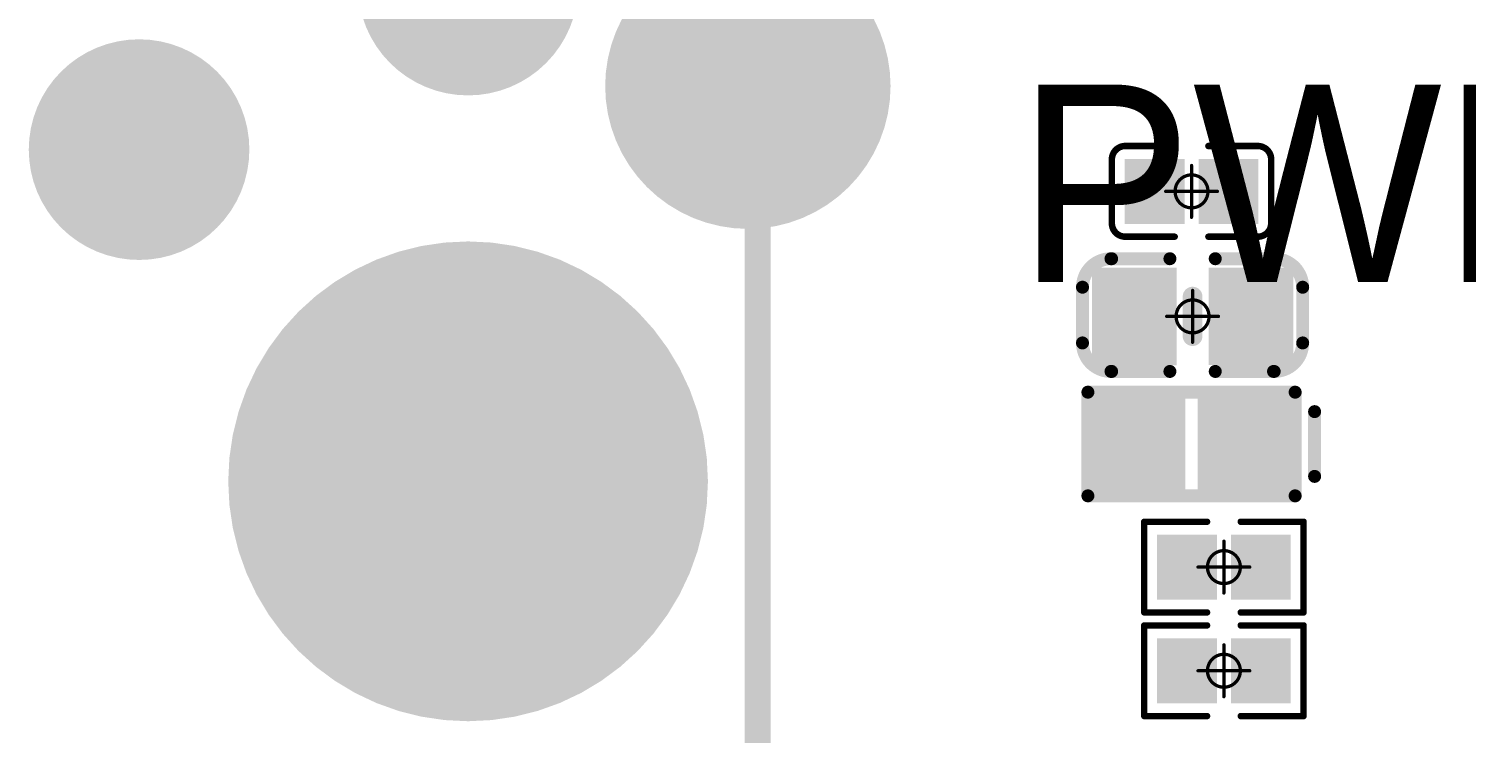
# Model space of a CAD drawing. Header units: millimetres. Extents: x 19.13 to 23.12, y 5.07 to 8.34.
# Drawn here: x 22.3446 to 22.7815, y 5.4447 to 5.6587 of the extents above; entities that cross this region are included whole.
import ezdxf

# ---------------------------------------------------------------- set-up
doc = ezdxf.new("R2010")
doc.units = ezdxf.units.MM
doc.header["$MEASUREMENT"] = 0
for name, color, linetype in [('BottomLayer', 5, 'Continuous'), ('BottomOverlay', 54, 'Continuous'), ('BottomPaste', 16, 'Continuous'), ('BottomSolder', 6, 'Continuous'), ('Mechanical15', 56, 'Continuous'), ('MidLayer1', 16, 'Continuous'), ('MidLayer2', 76, 'Continuous'), ('MidLayer3', 90, 'Continuous'), ('MidLayer4', 156, 'Continuous'), ('MultiLayer', 9, 'Continuous'), ('TopLayer', 1, 'Continuous'), ('TopOverlay', 2, 'Continuous'), ('TopSolder', 216, 'Continuous')]:
    doc.layers.add(name, color=color, linetype=linetype)

# ---------------------------------------------------------------- blocks, each defined once
blk = doc.blocks.new('RJ45____POE_33')
at = {"layer": 'BottomLayer'}
for points, const_width in [([(0.21024, -0.27, 1), (0.23976, -0.27, 1)], 0.02953), ([(0.29035, -0.30071, 1), (0.32972, -0.30071, 1)], 0.03937), ([(0.11024, -0.32, 1), (0.13976, -0.32, 1)], 0.02953), ([(0.19055, -0.42079, 1), (0.25945, -0.42079, 1)], 0.0689)]:
    blk.add_lwpolyline(points, format="xyb", close=True, dxfattribs=dict(at, const_width=const_width))
at = {"layer": 'BottomSolder'}
for points, const_width in [([(0.20824, -0.27, 1), (0.24176, -0.27, 1)], 0.03353), ([(0.28835, -0.30071, 1), (0.33172, -0.30071, 1)], 0.04337), ([(0.10824, -0.32, 1), (0.14176, -0.32, 1)], 0.03353), ([(0.18855, -0.42079, 1), (0.26145, -0.42079, 1)], 0.0729)]:
    blk.add_lwpolyline(points, format="xyb", close=True, dxfattribs=dict(at, const_width=const_width))
at = {"layer": 'MidLayer1'}
for points, const_width in [([(0.21024, -0.27, 1), (0.23976, -0.27, 1)], 0.02953), ([(0.29035, -0.30071, 1), (0.32972, -0.30071, 1)], 0.03937), ([(0.11024, -0.32, 1), (0.13976, -0.32, 1)], 0.02953), ([(0.19055, -0.42079, 1), (0.25945, -0.42079, 1)], 0.0689)]:
    blk.add_lwpolyline(points, format="xyb", close=True, dxfattribs=dict(at, const_width=const_width))
at = {"layer": 'MidLayer2'}
for points, const_width in [([(0.21024, -0.27, 1), (0.23976, -0.27, 1)], 0.02953), ([(0.29035, -0.30071, 1), (0.32972, -0.30071, 1)], 0.03937), ([(0.11024, -0.32, 1), (0.13976, -0.32, 1)], 0.02953), ([(0.19055, -0.42079, 1), (0.25945, -0.42079, 1)], 0.0689)]:
    blk.add_lwpolyline(points, format="xyb", close=True, dxfattribs=dict(at, const_width=const_width))
at = {"layer": 'MidLayer3'}
for points, const_width in [([(0.21024, -0.27, 1), (0.23976, -0.27, 1)], 0.02953), ([(0.29035, -0.30071, 1), (0.32972, -0.30071, 1)], 0.03937), ([(0.11024, -0.32, 1), (0.13976, -0.32, 1)], 0.02953), ([(0.19055, -0.42079, 1), (0.25945, -0.42079, 1)], 0.0689)]:
    blk.add_lwpolyline(points, format="xyb", close=True, dxfattribs=dict(at, const_width=const_width))
at = {"layer": 'MidLayer4'}
for points, const_width in [([(0.21024, -0.27, 1), (0.23976, -0.27, 1)], 0.02953), ([(0.29035, -0.30071, 1), (0.32972, -0.30071, 1)], 0.03937), ([(0.11024, -0.32, 1), (0.13976, -0.32, 1)], 0.02953), ([(0.19055, -0.42079, 1), (0.25945, -0.42079, 1)], 0.0689)]:
    blk.add_lwpolyline(points, format="xyb", close=True, dxfattribs=dict(at, const_width=const_width))
at = {"layer": 'MultiLayer'}
for points, const_width in [([(0.21024, -0.27, 1), (0.23976, -0.27, 1)], 0.02953), ([(0.29035, -0.30071, 1), (0.32972, -0.30071, 1)], 0.03937), ([(0.11024, -0.32, 1), (0.13976, -0.32, 1)], 0.02953), ([(0.19055, -0.42079, 1), (0.25945, -0.42079, 1)], 0.0689)]:
    blk.add_lwpolyline(points, format="xyb", close=True, dxfattribs=dict(at, const_width=const_width))
at = {"layer": 'TopLayer'}
for points, const_width in [([(0.21024, -0.27, 1), (0.23976, -0.27, 1)], 0.02953), ([(0.29035, -0.30071, 1), (0.32972, -0.30071, 1)], 0.03937), ([(0.11024, -0.32, 1), (0.13976, -0.32, 1)], 0.02953), ([(0.19055, -0.42079, 1), (0.25945, -0.42079, 1)], 0.0689)]:
    blk.add_lwpolyline(points, format="xyb", close=True, dxfattribs=dict(at, const_width=const_width))
at = {"layer": 'TopOverlay', "const_width": 0.00787}
blk.add_lwpolyline([(0.313, -0.54447), (0.313, -0.02459)], dxfattribs=at)
at = {"layer": 'TopSolder'}
for points, const_width in [([(0.20824, -0.27, 1), (0.24176, -0.27, 1)], 0.03353), ([(0.28835, -0.30071, 1), (0.33172, -0.30071, 1)], 0.04337), ([(0.10824, -0.32, 1), (0.14176, -0.32, 1)], 0.03353), ([(0.18855, -0.42079, 1), (0.26145, -0.42079, 1)], 0.0729)]:
    blk.add_lwpolyline(points, format="xyb", close=True, dxfattribs=dict(at, const_width=const_width))
blk = doc.blocks.new('C0201_B_193')
at = {"layer": 'BottomLayer'}
for points in [[(-0.01831, -0.00787), (-0.00413, -0.00787), (-0.01831, 0.00787), (-0.00413, 0.00787)], [(0.00413, -0.00787), (0.01831, -0.00787), (0.00413, 0.00787), (0.01831, 0.00787)]]:
    blk.add_solid(points, dxfattribs=at)
at = {"layer": 'BottomOverlay', "const_width": 0.00197}
for points in [[(-0.02421, 0.0097, -0.414214), (-0.02013, 0.01378)], [(0.02013, 0.01378, -0.414214), (0.02421, 0.0097)], [(-0.02013, -0.01378, -0.414214), (-0.02421, -0.0097)], [(0.02421, -0.0097, -0.414214), (0.02013, -0.01378)]]:
    blk.add_lwpolyline(points, format="xyb", dxfattribs=at)
for points in [[(-0.00512, 0.01378), (-0.02013, 0.01378)], [(0.02013, 0.01378), (0.00512, 0.01378)], [(-0.02421, 0.0097), (-0.02421, -0.0097)], [(0.02421, 0.0097), (0.02421, -0.0097)], [(-0.00512, -0.01378), (-0.02013, -0.01378)], [(0.02013, -0.01378), (0.00512, -0.01378)]]:
    blk.add_lwpolyline(points, dxfattribs=at)
at = {"layer": 'BottomOverlay', "const_width": 0.000984}
for points in [[(-0.02062, 0.01378, 1), (-0.01964, 0.01378, 1)], [(-0.02062, 0.01378, 1), (-0.01964, 0.01378, 1)], [(-0.00561, 0.01378, 1), (-0.00463, 0.01378, 1)], [(0.00463, 0.01378, 1), (0.00561, 0.01378, 1)], [(0.01964, 0.01378, 1), (0.02062, 0.01378, 1)], [(0.01964, 0.01378, 1), (0.02062, 0.01378, 1)], [(-0.0247, 0.0097, 1), (-0.02372, 0.0097, 1)], [(-0.0247, 0.0097, 1), (-0.02372, 0.0097, 1)], [(0.02372, 0.0097, 1), (0.0247, 0.0097, 1)], [(0.02372, 0.0097, 1), (0.0247, 0.0097, 1)], [(-0.0247, -0.0097, 1), (-0.02372, -0.0097, 1)], [(-0.0247, -0.0097, 1), (-0.02372, -0.0097, 1)], [(0.02372, -0.0097, 1), (0.0247, -0.0097, 1)], [(0.02372, -0.0097, 1), (0.0247, -0.0097, 1)], [(-0.02062, -0.01378, 1), (-0.01964, -0.01378, 1)], [(-0.02062, -0.01378, 1), (-0.01964, -0.01378, 1)], [(-0.00561, -0.01378, 1), (-0.00463, -0.01378, 1)], [(0.00463, -0.01378, 1), (0.00561, -0.01378, 1)], [(0.01964, -0.01378, 1), (0.02062, -0.01378, 1)], [(0.01964, -0.01378, 1), (0.02062, -0.01378, 1)]]:
    blk.add_lwpolyline(points, format="xyb", close=True, dxfattribs=at)
at = {"layer": 'BottomPaste'}
for points in [[(-0.01831, -0.00787), (-0.00413, -0.00787), (-0.01831, 0.00787), (-0.00413, 0.00787)], [(0.00413, -0.00787), (0.01831, -0.00787), (0.00413, 0.00787), (0.01831, 0.00787)]]:
    blk.add_solid(points, dxfattribs=at)
at = {"layer": 'BottomSolder'}
for points in [[(-0.02031, -0.00987), (-0.00213, -0.00987), (-0.02031, 0.00987), (-0.00213, 0.00987)], [(0.00213, -0.00987), (0.02031, -0.00987), (0.00213, 0.00987), (0.02031, 0.00987)]]:
    blk.add_solid(points, dxfattribs=at)
at = {"layer": 'Mechanical15'}
for points, const_width in [([(0.005, 0, 1), (-0.005, 0, 1)], 0.001), ([(-0.00025, 0.00787, 1), (0.00025, 0.00787, 1)], 0.0005), ([(-0.00812, 0, 1), (-0.00762, 0, 1)], 0.0005), ([(-0.00525, 0, 1), (-0.00475, 0, 1)], 0.0005), ([(0.00475, 0, 1), (0.00525, 0, 1)], 0.0005), ([(0.00762, 0, 1), (0.00812, 0, 1)], 0.0005), ([(-0.00025, -0.00787, 1), (0.00025, -0.00787, 1)], 0.0005)]:
    blk.add_lwpolyline(points, format="xyb", close=True, dxfattribs=dict(at, const_width=const_width))
at = {"layer": 'Mechanical15', "const_width": 0.001}
for points in [[(0, 0.00787), (0, -0.00787)], [(0.00787, 0), (-0.00787, 0)]]:
    blk.add_lwpolyline(points, dxfattribs=at)
blk = doc.blocks.new('C0402_B_196')
at = {"layer": 'BottomLayer'}
for points in [[(-0.02657, -0.01083), (-0.00886, -0.01083), (-0.02657, 0.01082), (-0.00886, 0.01082)], [(0.00886, -0.01083), (0.02657, -0.01083), (0.00886, 0.01083), (0.02657, 0.01083)]]:
    blk.add_solid(points, dxfattribs=at)
at = {"layer": 'BottomOverlay', "const_width": 0.00394}
for points in [[(-0.03346, 0.00807, -0.414214), (-0.0248, 0.01673)], [(0.0248, 0.01673, -0.414214), (0.03346, 0.00807)], [(-0.0248, -0.01752, -0.414214), (-0.03346, -0.00886)], [(0.03346, -0.00886, -0.414214), (0.0248, -0.01752)]]:
    blk.add_lwpolyline(points, format="xyb", dxfattribs=at)
at = {"layer": 'BottomOverlay'}
for points, const_width in [([(-0.02578, 0.01673, 1), (-0.02382, 0.01673, 1)], 0.00197), ([(-0.02559, 0.01673, 1), (-0.02362, 0.01673, 1)], 0.00197), ([(-0.00787, 0.01673, 1), (-0.0059, 0.01673, 1)], 0.00197), ([(0.00591, 0.01673, 1), (0.00787, 0.01673, 1)], 0.00197), ([(0.02362, 0.01673, 1), (0.02559, 0.01673, 1)], 0.00197), ([(0.02382, 0.01673, 1), (0.02579, 0.01673, 1)], 0.00197), ([(-0.03445, 0.00807, 1), (-0.03248, 0.00807, 1)], 0.00197), ([(-0.03445, 0.00807, 1), (-0.03248, 0.00807, 1)], 0.00197), ([(-0.0015, 0.006, 1), (0.0015, 0.006, 1)], 0.003), ([(0.03248, 0.00807, 1), (0.03445, 0.00807, 1)], 0.00197), ([(0.03248, 0.00807, 1), (0.03445, 0.00807, 1)], 0.00197), ([(-0.0015, -0.006, 1), (0.0015, -0.006, 1)], 0.003), ([(-0.03445, -0.00886, 1), (-0.03248, -0.00886, 1)], 0.00197), ([(-0.03445, -0.00886, 1), (-0.03248, -0.00886, 1)], 0.00197), ([(0.03248, -0.00886, 1), (0.03445, -0.00886, 1)], 0.00197), ([(0.03248, -0.00886, 1), (0.03445, -0.00886, 1)], 0.00197), ([(-0.02578, -0.01752, 1), (-0.02382, -0.01752, 1)], 0.00197), ([(-0.02559, -0.01752, 1), (-0.02362, -0.01752, 1)], 0.00197), ([(-0.00787, -0.01752, 1), (-0.0059, -0.01752, 1)], 0.00197), ([(0.00591, -0.01752, 1), (0.00787, -0.01752, 1)], 0.00197), ([(0.02362, -0.01752, 1), (0.02559, -0.01752, 1)], 0.00197), ([(0.02382, -0.01752, 1), (0.02579, -0.01752, 1)], 0.00197)]:
    blk.add_lwpolyline(points, format="xyb", close=True, dxfattribs=dict(at, const_width=const_width))
for points, const_width in [([(-0.00689, 0.01673), (-0.0246, 0.01673)], 0.00394), ([(0.02461, 0.01673), (0.00689, 0.01673)], 0.00394), ([(-0.03346, 0.00807), (-0.03346, -0.00886)], 0.00394), ([(0, 0.006), (0, -0.006)], 0.006), ([(0.03346, 0.00807), (0.03346, -0.00886)], 0.00394), ([(-0.00689, -0.01752), (-0.0246, -0.01752)], 0.00394), ([(0.02461, -0.01752), (0.00689, -0.01752)], 0.00394)]:
    blk.add_lwpolyline(points, dxfattribs=dict(at, const_width=const_width))
at = {"layer": 'BottomPaste'}
for points in [[(-0.02657, -0.01083), (-0.00886, -0.01083), (-0.02657, 0.01082), (-0.00886, 0.01082)], [(0.00886, -0.01083), (0.02657, -0.01083), (0.00886, 0.01083), (0.02657, 0.01083)]]:
    blk.add_solid(points, dxfattribs=at)
at = {"layer": 'BottomSolder'}
for points in [[(-0.03057, -0.01483), (-0.00486, -0.01483), (-0.03057, 0.01482), (-0.00486, 0.01482)], [(0.00486, -0.01483), (0.03057, -0.01483), (0.00486, 0.01483), (0.03057, 0.01483)]]:
    blk.add_solid(points, dxfattribs=at)
at = {"layer": 'Mechanical15'}
for points, const_width in [([(0.005, 0, 1), (-0.005, 0, 1)], 0.001), ([(-0.00025, 0.00787, 1), (0.00025, 0.00787, 1)], 0.0005), ([(-0.00812, 0, 1), (-0.00762, 0, 1)], 0.0005), ([(-0.00525, 0, 1), (-0.00475, 0, 1)], 0.0005), ([(0.00475, 0, 1), (0.00525, 0, 1)], 0.0005), ([(0.00763, 0, 1), (0.00813, 0, 1)], 0.0005), ([(-0.00025, -0.00788, 1), (0.00025, -0.00788, 1)], 0.0005)]:
    blk.add_lwpolyline(points, format="xyb", close=True, dxfattribs=dict(at, const_width=const_width))
at = {"layer": 'Mechanical15', "const_width": 0.001}
for points in [[(0, 0.00787), (0, -0.00788)], [(0.00788, 0), (-0.00787, 0)]]:
    blk.add_lwpolyline(points, dxfattribs=at)
blk = doc.blocks.new('ESD0402_B_277')
at = {"layer": 'BottomLayer'}
for points in [[(-0.00591, -0.01181), (-0.00591, 0.01181), (-0.02756, -0.01181), (-0.02756, 0.01181)], [(0.02756, -0.01181), (0.02756, 0.01181), (0.00591, -0.01181), (0.00591, 0.01181)]]:
    blk.add_solid(points, dxfattribs=at)
at = {"layer": 'BottomOverlay', "const_width": 0.00394}
for points in [[(-0.0315, -0.01575), (-0.0315, 0.01575)], [(-0.0315, 0.01575), (0.0315, 0.01575)], [(0.0315, -0.01575), (0.0315, 0.01575)], [(0.0374, -0.00984), (0.0374, 0.00984)], [(-0.0315, -0.01575), (0.0315, -0.01575)]]:
    blk.add_lwpolyline(points, dxfattribs=at)
at = {"layer": 'BottomOverlay', "const_width": 0.00197}
for points in [[(-0.03248, 0.01575, 1), (-0.03051, 0.01575, 1)], [(-0.03248, 0.01575, 1), (-0.03051, 0.01575, 1)], [(0.03051, 0.01575, 1), (0.03248, 0.01575, 1)], [(0.03051, 0.01575, 1), (0.03248, 0.01575, 1)], [(0.03642, 0.00984, 1), (0.03839, 0.00984, 1)], [(0.03642, -0.00984, 1), (0.03839, -0.00984, 1)], [(-0.03248, -0.01575, 1), (-0.03051, -0.01575, 1)], [(-0.03248, -0.01575, 1), (-0.03051, -0.01575, 1)], [(0.03051, -0.01575, 1), (0.03248, -0.01575, 1)], [(0.03051, -0.01575, 1), (0.03248, -0.01575, 1)]]:
    blk.add_lwpolyline(points, format="xyb", close=True, dxfattribs=at)
at = {"layer": 'BottomPaste'}
for points in [[(-0.00591, -0.01181), (-0.00591, 0.01181), (-0.02756, -0.01181), (-0.02756, 0.01181)], [(0.02756, -0.01181), (0.02756, 0.01181), (0.00591, -0.01181), (0.00591, 0.01181)]]:
    blk.add_solid(points, dxfattribs=at)
at = {"layer": 'BottomSolder'}
for points in [[(-0.00191, -0.01581), (-0.00191, 0.01581), (-0.03156, -0.01581), (-0.03156, 0.01581)], [(0.03156, -0.01581), (0.03156, 0.01581), (0.00191, -0.01581), (0.00191, 0.01581)]]:
    blk.add_solid(points, dxfattribs=at)
blk = doc.blocks.new('R0201_B_382')
at = {"layer": 'BottomLayer'}
for points in [[(-0.01831, -0.00787), (-0.00413, -0.00787), (-0.01831, 0.00787), (-0.00413, 0.00787)], [(0.00413, -0.00787), (0.01831, -0.00787), (0.00413, 0.00787), (0.01831, 0.00787)]]:
    blk.add_solid(points, dxfattribs=at)
at = {"layer": 'BottomOverlay', "const_width": 0.00197}
for points in [[(-0.02421, 0.01378), (-0.02421, -0.01378)], [(-0.00512, 0.01378), (-0.02421, 0.01378)], [(0.02421, 0.01378), (0.00512, 0.01378)], [(0.02421, 0.01378), (0.02421, -0.01378)], [(-0.00512, -0.01378), (-0.02421, -0.01378)], [(0.02421, -0.01378), (0.00512, -0.01378)]]:
    blk.add_lwpolyline(points, dxfattribs=at)
at = {"layer": 'BottomOverlay', "const_width": 0.000984}
for points in [[(-0.0247, 0.01378, 1), (-0.02372, 0.01378, 1)], [(-0.0247, 0.01378, 1), (-0.02372, 0.01378, 1)], [(-0.00561, 0.01378, 1), (-0.00463, 0.01378, 1)], [(0.00463, 0.01378, 1), (0.00561, 0.01378, 1)], [(0.02372, 0.01378, 1), (0.0247, 0.01378, 1)], [(0.02372, 0.01378, 1), (0.0247, 0.01378, 1)], [(-0.0247, -0.01378, 1), (-0.02372, -0.01378, 1)], [(-0.0247, -0.01378, 1), (-0.02372, -0.01378, 1)], [(-0.00561, -0.01378, 1), (-0.00463, -0.01378, 1)], [(0.00463, -0.01378, 1), (0.00561, -0.01378, 1)], [(0.02372, -0.01378, 1), (0.0247, -0.01378, 1)], [(0.02372, -0.01378, 1), (0.0247, -0.01378, 1)]]:
    blk.add_lwpolyline(points, format="xyb", close=True, dxfattribs=at)
at = {"layer": 'BottomPaste'}
for points in [[(-0.01831, -0.00787), (-0.00413, -0.00787), (-0.01831, 0.00787), (-0.00413, 0.00787)], [(0.00413, -0.00787), (0.01831, -0.00787), (0.00413, 0.00787), (0.01831, 0.00787)]]:
    blk.add_solid(points, dxfattribs=at)
at = {"layer": 'BottomSolder'}
for points in [[(-0.02031, -0.00987), (-0.00213, -0.00987), (-0.02031, 0.00987), (-0.00213, 0.00987)], [(0.00213, -0.00987), (0.02031, -0.00987), (0.00213, 0.00987), (0.02031, 0.00987)]]:
    blk.add_solid(points, dxfattribs=at)
at = {"layer": 'Mechanical15'}
for points, const_width in [([(0.005, 0, 1), (-0.005, 0, 1)], 0.001), ([(-0.00025, 0.00787, 1), (0.00025, 0.00787, 1)], 0.0005), ([(-0.00812, 0, 1), (-0.00762, 0, 1)], 0.0005), ([(-0.00525, 0, 1), (-0.00475, 0, 1)], 0.0005), ([(0.00475, 0, 1), (0.00525, 0, 1)], 0.0005), ([(0.00762, 0, 1), (0.00812, 0, 1)], 0.0005), ([(-0.00025, -0.00787, 1), (0.00025, -0.00787, 1)], 0.0005)]:
    blk.add_lwpolyline(points, format="xyb", close=True, dxfattribs=dict(at, const_width=const_width))
at = {"layer": 'Mechanical15', "const_width": 0.001}
for points in [[(0, 0.00787), (0, -0.00787)], [(0.00787, 0), (-0.00787, 0)]]:
    blk.add_lwpolyline(points, dxfattribs=at)
blk = doc.blocks.new('R0201_B_392')
at = {"layer": 'BottomLayer'}
for points in [[(-0.01831, -0.00787), (-0.00413, -0.00787), (-0.01831, 0.00787), (-0.00413, 0.00787)], [(0.00413, -0.00787), (0.01831, -0.00787), (0.00413, 0.00787), (0.01831, 0.00787)]]:
    blk.add_solid(points, dxfattribs=at)
at = {"layer": 'BottomOverlay', "const_width": 0.00197}
for points in [[(-0.02421, 0.01378), (-0.02421, -0.01378)], [(-0.00512, 0.01378), (-0.02421, 0.01378)], [(0.02421, 0.01378), (0.00512, 0.01378)], [(0.02421, 0.01378), (0.02421, -0.01378)], [(-0.00512, -0.01378), (-0.02421, -0.01378)], [(0.02421, -0.01378), (0.00512, -0.01378)]]:
    blk.add_lwpolyline(points, dxfattribs=at)
at = {"layer": 'BottomOverlay', "const_width": 0.000984}
for points in [[(-0.0247, 0.01378, 1), (-0.02372, 0.01378, 1)], [(-0.0247, 0.01378, 1), (-0.02372, 0.01378, 1)], [(-0.00561, 0.01378, 1), (-0.00463, 0.01378, 1)], [(0.00463, 0.01378, 1), (0.00561, 0.01378, 1)], [(0.02372, 0.01378, 1), (0.0247, 0.01378, 1)], [(0.02372, 0.01378, 1), (0.0247, 0.01378, 1)], [(-0.0247, -0.01378, 1), (-0.02372, -0.01378, 1)], [(-0.0247, -0.01378, 1), (-0.02372, -0.01378, 1)], [(-0.00561, -0.01378, 1), (-0.00463, -0.01378, 1)], [(0.00463, -0.01378, 1), (0.00561, -0.01378, 1)], [(0.02372, -0.01378, 1), (0.0247, -0.01378, 1)], [(0.02372, -0.01378, 1), (0.0247, -0.01378, 1)]]:
    blk.add_lwpolyline(points, format="xyb", close=True, dxfattribs=at)
at = {"layer": 'BottomPaste'}
for points in [[(-0.01831, -0.00787), (-0.00413, -0.00787), (-0.01831, 0.00787), (-0.00413, 0.00787)], [(0.00413, -0.00787), (0.01831, -0.00787), (0.00413, 0.00787), (0.01831, 0.00787)]]:
    blk.add_solid(points, dxfattribs=at)
at = {"layer": 'BottomSolder'}
for points in [[(-0.02031, -0.00987), (-0.00213, -0.00987), (-0.02031, 0.00987), (-0.00213, 0.00987)], [(0.00213, -0.00987), (0.02031, -0.00987), (0.00213, 0.00987), (0.02031, 0.00987)]]:
    blk.add_solid(points, dxfattribs=at)
at = {"layer": 'Mechanical15'}
for points, const_width in [([(0.005, 0, 1), (-0.005, 0, 1)], 0.001), ([(-0.00025, 0.00787, 1), (0.00025, 0.00787, 1)], 0.0005), ([(-0.00812, 0, 1), (-0.00762, 0, 1)], 0.0005), ([(-0.00525, 0, 1), (-0.00475, 0, 1)], 0.0005), ([(0.00475, 0, 1), (0.00525, 0, 1)], 0.0005), ([(0.00762, 0, 1), (0.00812, 0, 1)], 0.0005), ([(-0.00025, -0.00787, 1), (0.00025, -0.00787, 1)], 0.0005)]:
    blk.add_lwpolyline(points, format="xyb", close=True, dxfattribs=dict(at, const_width=const_width))
at = {"layer": 'Mechanical15', "const_width": 0.001}
for points in [[(0, 0.00787), (0, -0.00787)], [(0.00787, 0), (-0.00787, 0)]]:
    blk.add_lwpolyline(points, dxfattribs=at)

msp = doc.modelspace()

# ---------------------------------------------------------------- block references
msp.add_blockref('RJ45____POE_33', (22.2531, 5.94201))
for name, p, rotation in [('C0201_B_193', (22.69798, 5.60933), 180), ('C0402_B_196', (22.6983, 5.57134), 180), ('ESD0402_B_277', (22.69798, 5.53256), 360), ('R0201_B_382', (22.70782, 5.49516), 180), ('R0201_B_392', (22.70782, 5.46366), 180)]:
    msp.add_blockref(name, p, dxfattribs=dict(rotation=rotation))

# ---------------------------------------------------------------- texts
at = {"layer": 'TopOverlay'}
msp.add_text('PWR', height=0.06, rotation=360, dxfattribs=at).set_placement((22.64483, 5.58177))

doc.saveas('drawing.dxf')
